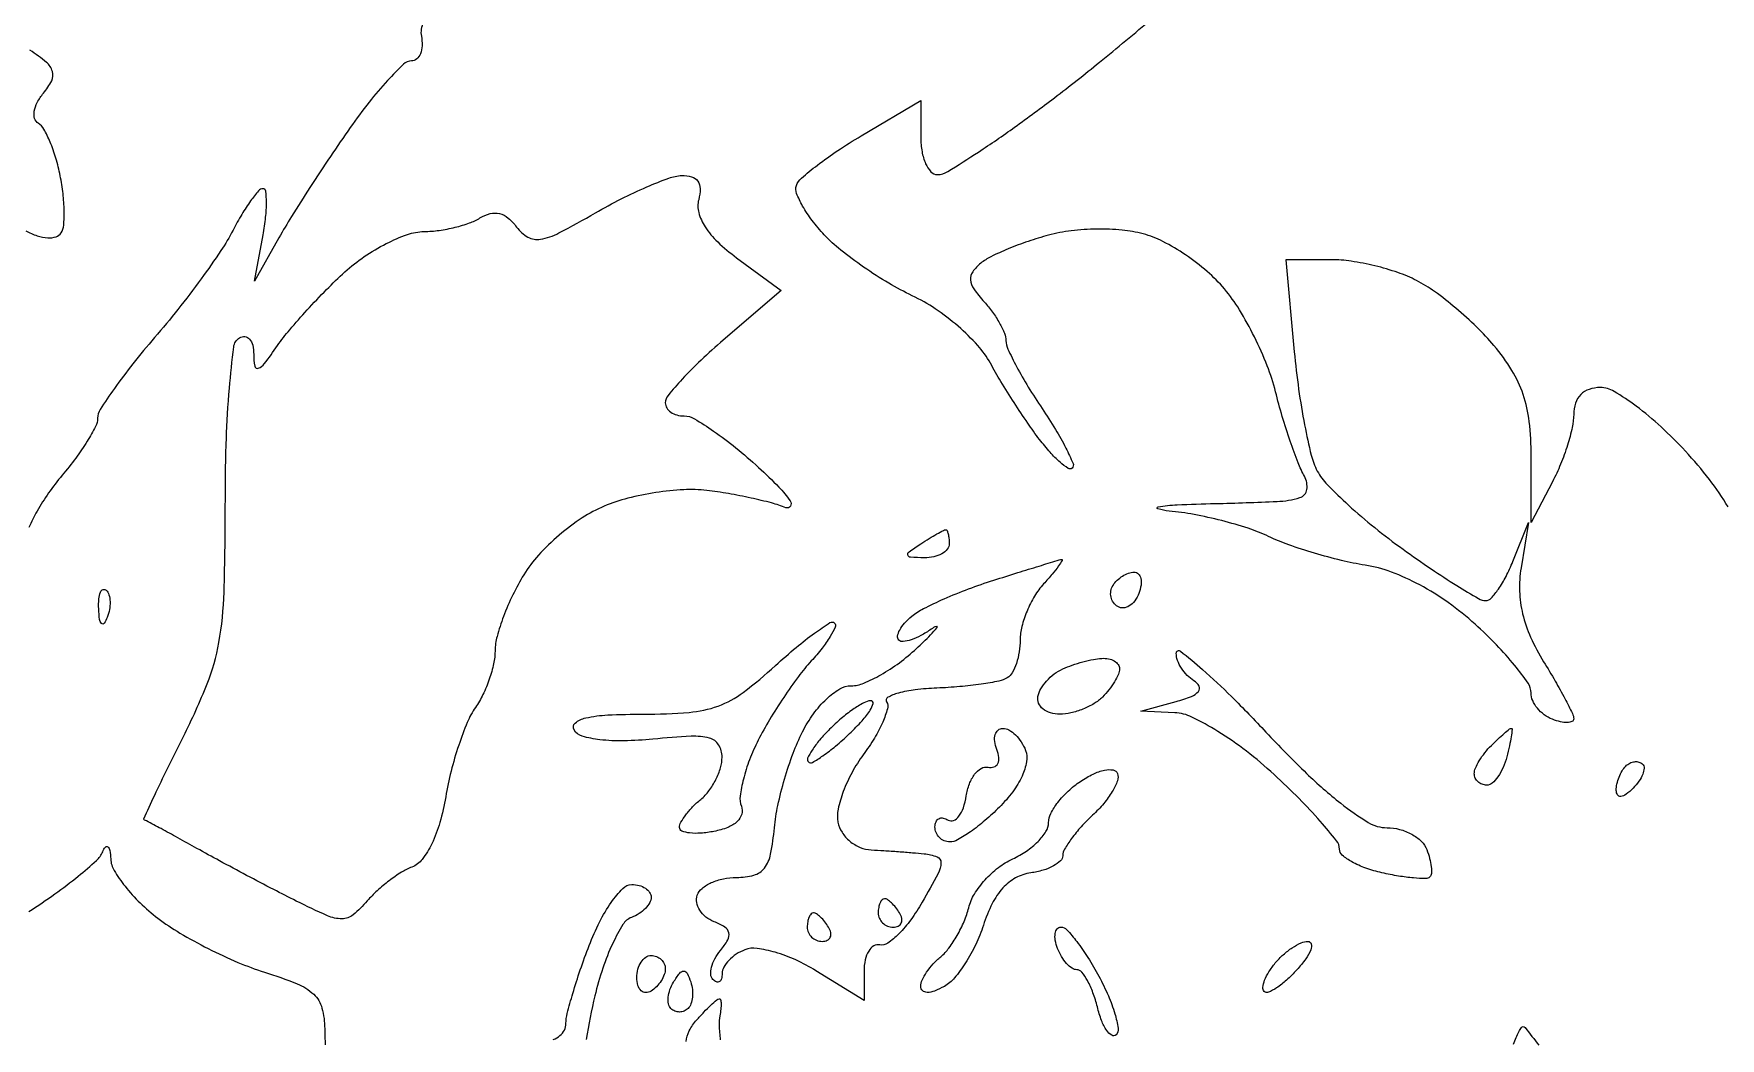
# Model space of a CAD drawing. Extents: x 0 to 102, y 0 to 135.
# Drawn here: x 80.5 to 90.55, y 18.88 to 24.87 of the extents above; entities that cross this region are included whole.
import ezdxf

# ---------------------------------------------------------------- set-up
doc = ezdxf.new("R2010")
doc.units = 0
doc.header["$MEASUREMENT"] = 0

msp = doc.modelspace()

# ---------------------------------------------------------------- linework, layer by layer
for points in [[(82.819582, 24.931901, 0.170766), (82.807442, 24.850483, -0.055733), (82.811899, 24.794121, -0.08644), (82.801995, 24.746464, -0.11772), (82.779826, 24.71486, -0.18319), (82.749067, 24.7032, 0.19332), (82.701577, 24.684126, 0.015734), (82.605848, 24.586477, 0.019341), (82.496512, 24.458065, 0.013618), (82.383314, 24.305845, 0.005164), (82.265821, 24.134788, 0.00421), (82.143494, 23.949339, 0.004255), (82.03376, 23.776692, 0.011103), (81.958712, 23.650195), (81.813124, 23.3919), (81.863537, 23.66685, 0.016812), (81.879226, 23.772281, 0.028796), (81.884247, 23.861033, 0.02973), (81.88027, 23.926706, 0.379505), (81.863248, 23.9418, 0.221267), (81.837037, 23.929604, 0.018578), (81.78988, 23.869169, 0.021951), (81.737356, 23.789273, 0.015106), (81.684685, 23.694547, -0.028742), (81.612706, 23.573016, -0.009733), (81.494623, 23.404659, -0.009643), (81.356611, 23.223266, -0.010933), (81.217213, 23.054901, 0.010346), (81.087125, 22.898157, 0.014263), (80.977361, 22.751809, 0.010843), (80.893097, 22.626854, 0.143886), (80.8776, 22.574117, -0.121357), (80.865606, 22.525427, -0.01844), (80.815472, 22.437855, -0.019736), (80.747081, 22.337087, -0.01594), (80.6661, 22.234372, 0.021973), (80.585143, 22.129099, 0.024408), (80.516728, 22.020657, 0.02476), (80.467986, 21.923381, 0.104122)], [(90.595985, 22.04639, 0.030443), (90.485002, 22.209409, 0.021535), (90.342025, 22.37859, 0.020819), (90.196724, 22.523617, 0.025432), (90.048883, 22.646125, 0.025281), (89.916972, 22.734554, 0.135829), (89.834425, 22.7574, 0.082417), (89.768541, 22.746466, 0.115496), (89.718154, 22.714953, 0.114983), (89.686845, 22.664225, 0.081179), (89.676, 22.59787, -0.055262), (89.667356, 22.519901, -0.020972), (89.638876, 22.414021, -0.020468), (89.597999, 22.3005, -0.023547), (89.549621, 22.19602), (89.423242, 21.9537), (89.422721, 22.349059, 0.027784), (89.410999, 22.554949, 0.053247), (89.375119, 22.716298, 0.056934), (89.307985, 22.859286, 0.036718), (89.200623, 23.007748, 0.025148), (89.09829, 23.11764, 0.018059), (88.973774, 23.230108, 0.018306), (88.847147, 23.328767, 0.037023), (88.739524, 23.394939, 0.037091), (88.628196, 23.442415, 0.022652), (88.49098, 23.482416, 0.022648), (88.350652, 23.509851, 0.036963), (88.229768, 23.5188), (87.959533, 23.5188), (88.01084, 22.969368, 0.011573), (88.036777, 22.747268, 0.012848), (88.072268, 22.534258, 0.01226), (88.11154, 22.354688, 0.062975), (88.147909, 22.259687, 0.070455), (88.207034, 22.178947, 0.014737), (88.333399, 22.056765, 0.015185), (88.489839, 21.922644, 0.013845), (88.658931, 21.793919, 0.007054), (88.826803, 21.67687, 0.010072), (88.979268, 21.578146, 0.006394), (89.108895, 21.500144, 0.133003), (89.152264, 21.4884, 0.210129), (89.184299, 21.502485, 0.034319), (89.227614, 21.556741, 0.032775), (89.272653, 21.631949, 0.023593), (89.31318, 21.72105), (89.406023, 21.9537), (89.362135, 21.683243, 0.048763), (89.353314, 21.544346, 0.050683), (89.371846, 21.408221, 0.046832), (89.419332, 21.269667, 0.032461), (89.497124, 21.123357, -0.007285), (89.565645, 21.008787, -0.010103), (89.623455, 20.904023, -0.006969), (89.668528, 20.81531, -0.114535), (89.676, 20.783119, -0.295163), (89.665981, 20.767627, -0.101874), (89.638723, 20.76154, -0.062391), (89.597764, 20.76598, -0.033467), (89.5491, 20.781006, -0.068308), (89.500584, 20.807688, -0.062802), (89.459477, 20.847124, -0.066701), (89.431642, 20.892781, -0.103945), (89.4222, 20.937707, 0.152249), (89.403907, 20.996389, 0.019825), (89.324278, 21.102452, 0.0216), (89.216504, 21.22365, 0.016515), (89.088848, 21.346875, 0.028909), (88.928308, 21.475879, 0.031559), (88.758439, 21.581437, 0.033794), (88.589811, 21.657827, 0.050247), (88.433198, 21.69905, -0.019821), (88.291295, 21.727315, -0.013172), (88.131021, 21.770395, -0.013269), (87.977415, 21.820527, -0.025107), (87.8571, 21.870294, 0.031808), (87.735672, 21.918628, 0.016373), (87.578449, 21.964261, 0.016207), (87.412997, 22.000795, 0.023531), (87.2649, 22.021342, -0.05099), (87.19783, 22.034429, -0.794314), (87.198693, 22.047415, -0.030139), (87.312286, 22.059005, -0.004566), (87.540567, 22.066378, 0.005008), (87.907668, 22.07856, 0.063474), (88.043645, 22.101897, 0.28809), (88.085544, 22.150342, 0.167785), (88.071262, 22.22865, -0.03559), (88.033293, 22.308941, -0.010324), (87.986304, 22.437698, -0.010323), (87.939225, 22.585363, -0.010856), (87.89912, 22.732403, 0.032935), (87.849417, 22.887345, 0.021421), (87.772891, 23.059126, 0.021548), (87.683376, 23.221046, 0.037868), (87.59406, 23.345152, 0.040055), (87.491638, 23.448774, 0.028945), (87.3626, 23.54754, 0.029442), (87.228095, 23.627536, 0.054734), (87.109836, 23.673176, 0.04214), (86.983815, 23.695423, 0.026264), (86.833828, 23.701124, 0.025966), (86.680957, 23.690951, 0.035742), (86.5458, 23.664982, 0.016561), (86.424527, 23.628212, 0.016177), (86.304988, 23.583235, 0.016301), (86.20275, 23.536986, 0.056674), (86.141816, 23.497874, 0.067513), (86.093929, 23.446688, 0.179073), (86.081111, 23.399057, 0.131479), (86.101198, 23.344529, 0.030297), (86.162966, 23.267358, -0.027505), (86.21235, 23.20636, -0.028522), (86.254096, 23.141021, -0.029735), (86.283421, 23.080632, -0.09847), (86.292, 23.037494, 0.109803), (86.303291, 22.986699, 0.012945), (86.355356, 22.88249, 0.01499), (86.425089, 22.760477, 0.01176), (86.507681, 22.632387, -0.012489), (86.587692, 22.507904, -0.019808), (86.649186, 22.397103, -0.014702), (86.691891, 22.305837, -0.307598), (86.686526, 22.277726, -0.356285), (86.663101, 22.275355, -0.034223), (86.614187, 22.3127, -0.031529), (86.555107, 22.37156, -0.018668), (86.491995, 22.448513, -0.012342), (86.421856, 22.545751, -0.00686), (86.340955, 22.667503, -0.006839), (86.262399, 22.793058, -0.010981), (86.19926, 22.902455, 0.059244), (86.123906, 23.008043, 0.030101), (86.006875, 23.122078, 0.029411), (85.870305, 23.226642, 0.038702), (85.73396, 23.304213, -0.024044), (85.593284, 23.378884, -0.01729), (85.443589, 23.474968, -0.017524), (85.307225, 23.576551, -0.035688), (85.209234, 23.667227, -0.02589), (85.136866, 23.752964, -0.033486), (85.080259, 23.838928, -0.035482), (85.044445, 23.914132, -0.175586), (85.043252, 23.960255, -0.134269), (85.072873, 24.004621, -0.014918), (85.168041, 24.082422, -0.017308), (85.289524, 24.169312, -0.013205), (85.428068, 24.256145), (85.7844, 24.466581), (85.7844, 24.24649, 0.042689), (85.791607, 24.162232, 0.062353), (85.813252, 24.091052, 0.081856), (85.845066, 24.042819, 0.209058), (85.882619, 24.0264, 0.139142), (85.944728, 24.044025, 0.006702), (86.128157, 24.160673, 0.010512), (86.343662, 24.308376, 0.007344), (86.580569, 24.4835, 0.008049), (86.849309, 24.695251, 0.004795), (87.16266, 24.955473, 0.004799)], [(80.449466, 23.690748, 0.042452), (80.517733, 23.661357, 0.066722), (80.580366, 23.649412, 0.088554), (80.63002, 23.655473, 0.181743), (80.660589, 23.679082, 0.118886), (80.675589, 23.724819, 0.024322), (80.678298, 23.810479, 0.024342), (80.671572, 23.912722, 0.020761), (80.654796, 24.019472, 0.022771), (80.628852, 24.124159, 0.026927), (80.594622, 24.220219, 0.027362), (80.557581, 24.296732, 0.128616), (80.524165, 24.331792, -0.18694), (80.502427, 24.36053, -0.112719), (80.500112, 24.403749, -0.081093), (80.518281, 24.45631, -0.049559), (80.55508, 24.510834, 0.055621), (80.603865, 24.585037, 0.196068), (80.608518, 24.640812, 0.144672), (80.572228, 24.694857, 0.026501), (80.474588, 24.767421, -0.051723)], [(80.467679, 19.635593, 0.012108), (80.623635, 19.741087, 0.015455), (80.7618, 19.846088, 0.013399), (80.871031, 19.939514, 0.112883), (80.907992, 19.992214, -0.072014), (80.9241, 20.019669, -0.433776), (80.938804, 20.020816, -0.171297), (80.950548, 19.998841, -0.026273), (80.955521, 19.948755, 0.122935), (80.976277, 19.879473, 0.034467), (81.041005, 19.785793, 0.032544), (81.131427, 19.686484, 0.029206), (81.23715, 19.595843, 0.029154), (81.368347, 19.507609, 0.016349), (81.536951, 19.415266, 0.016271), (81.713958, 19.332835, 0.025439), (81.87165, 19.274839, -0.019777), (82.066572, 19.205645, -0.093782), (82.165991, 19.142247, -0.139618), (82.214968, 19.060293, -0.065398), (82.2312, 18.936721, 0.017601), (82.234559, 18.841341, 0.015318)], [(83.594051, 18.873588, 0.092684), (83.63359, 18.896033, 0.100588), (83.660029, 18.929465, 0.117698), (83.6694, 18.968722, -0.063164), (83.677027, 19.028855, -0.009194), (83.710053, 19.147859, -0.010281), (83.754806, 19.287733, -0.008648), (83.807794, 19.434022, -0.025988), (83.869228, 19.572792, -0.035574), (83.939435, 19.689951, -0.038509), (84.00823, 19.773654, -0.204236), (84.061594, 19.7964, -0.063627), (84.105717, 19.790762, -0.081545), (84.143099, 19.774208, -0.098488), (84.168111, 19.749663, -0.150748), (84.177, 19.720851, -0.130344), (84.168458, 19.688641, -0.063128), (84.142659, 19.654317, -0.056197), (84.104808, 19.623211, -0.052349), (84.060095, 19.600442, 0.16479), (84.008631, 19.557702, 0.028539), (83.94777, 19.444701, 0.028365), (83.88923, 19.298248, 0.022028), (83.841876, 19.133256, 0.018573), (83.789746, 18.873834, 0.077019)], [(84.385046, 18.860279, -0.090466), (84.404669, 18.925236, -0.062354), (84.448072, 18.988901, -0.009262), (84.491877, 19.036738, -0.013046), (84.532799, 19.077607, -0.009245), (84.568064, 19.109818, -0.149333), (84.582559, 19.116382, -0.384266), (84.590765, 19.110707, -0.049261), (84.593872, 19.087591, -0.037572), (84.592537, 19.054181, -0.02082), (84.586166, 19.01385, 0.061672), (84.581953, 18.957883, 0.017549), (84.58921, 18.870823, 0.017391)], [(89.316813, 18.84465, -0.014738), (89.333086, 18.885172, -0.022213), (89.349833, 18.919336, -0.018419), (89.365316, 18.945341, -0.254529), (89.37461, 18.9504, -0.231823), (89.386464, 18.944592, -0.0012), (89.468274, 18.838569, -0.004934)]]:
    msp.add_lwpolyline(points, format="xyb")
for points in [[(84.35943, 24.020347, -0.079699), (84.418214, 24.013503, -0.172521), (84.454843, 23.98754, -0.15609), (84.469042, 23.942088, -0.062305), (84.460398, 23.876645, 0.131636), (84.46086, 23.799512, 0.077938), (84.498903, 23.715077, 0.058404), (84.574138, 23.624945, 0.030492), (84.686401, 23.530846), (84.951566, 23.334801), (84.606583, 23.039508, 0.01214), (84.474429, 22.920711, 0.017076), (84.362939, 22.808043, 0.013348), (84.277635, 22.710646, 0.174903), (84.2616, 22.666208, 0.141604), (84.270197, 22.63646, 0.099775), (84.294363, 22.611115, 0.084695), (84.330502, 22.594042, 0.068196), (84.373132, 22.5882, -0.133824), (84.434942, 22.571355, -0.017976), (84.549608, 22.498168, -0.019708), (84.681755, 22.39907, -0.015425), (84.817282, 22.281707, -0.012233), (84.938446, 22.164451, -0.044964), (85.006075, 22.082084, -0.290715), (85.007073, 22.050673, -0.368036), (84.9807, 22.041598, 0.029008), (84.894996, 22.06961, 0.010972), (84.772447, 22.099074, 0.010825), (84.637437, 22.125369, 0.012986), (84.509353, 22.144037, 0.042998), (84.371261, 22.148572, 0.024537), (84.20509, 22.131532, 0.024358), (84.038333, 22.097736, 0.036795), (83.897855, 22.050837, 0.046705), (83.766091, 21.980704, 0.030886), (83.628891, 21.87765, 0.030959), (83.505998, 21.758992, 0.048418), (83.417769, 21.641541, 0.024005), (83.352394, 21.521734, 0.022357), (83.297093, 21.393376, 0.022971), (83.258345, 21.274929, 0.067197), (83.246716, 21.189974, -0.053358), (83.23825, 21.112221, -0.029204), (83.212331, 21.019815, -0.028767), (83.174664, 20.928015, -0.040461), (83.130104, 20.851574, 0.052939), (83.081164, 20.762597, 0.018755), (83.029953, 20.626371, 0.018372), (82.984496, 20.47141, 0.02058), (82.952473, 20.319259, -0.02807), (82.918, 20.166829, -0.042216), (82.869642, 20.039487, -0.050684), (82.81261, 19.946169, -0.139735), (82.751519, 19.900374, 0.047409), (82.688937, 19.869341, 0.023342), (82.615636, 19.819005, 0.022925), (82.543803, 19.7592, 0.030902), (82.485, 19.698424, -0.044301), (82.401179, 19.616305, -0.173094), (82.333957, 19.592238, -0.105109), (82.247345, 19.610558, -0.011459), (82.062, 19.697996, -0.003692), (81.927227, 19.766644, -0.002127), (81.7659, 19.851195, -0.002125), (81.604615, 19.937481, -0.003554), (81.4698, 20.011586, 0.001568), (81.355068, 20.075248, 0.002433), (81.255633, 20.129385, 0.000722), (81.168989, 20.175852, 0.078514), (81.15652, 20.18018, -0.491194), (81.152642, 20.187625, -0.000957), (81.217774, 20.327848, -0.004777), (81.294598, 20.488396, -0.002827), (81.38917, 20.678552, 0.021809), (81.530328, 20.991648, 0.051159), (81.600602, 21.23815, 0.036858), (81.631278, 21.538421, 0.007031), (81.639, 22.087529, -0.008245), (81.644958, 22.448803, -0.013596), (81.663319, 22.753601, -0.008505), (81.689083, 22.999565, -0.227783), (81.7236, 23.0535, -0.167136), (81.755647, 23.060746, -0.19024), (81.783349, 23.046154, -0.121713), (81.802087, 23.009058, -0.056436), (81.8082, 22.955069, 0.041768), (81.814108, 22.884472, 0.469147), (81.83541, 22.87209, 0.144264), (81.871359, 22.898709, 0.008964), (81.950153, 23.007019, -0.022527), (82.022796, 23.101383, -0.009937), (82.126752, 23.219676, -0.009812), (82.242103, 23.340924, -0.013006), (82.352003, 23.446363, -0.035136), (82.467055, 23.537219, -0.031636), (82.597683, 23.614625, -0.03306), (82.723998, 23.668864, -0.080584), (82.8234, 23.686816, 0.030538), (82.913324, 23.693926, 0.024564), (83.008618, 23.712162, 0.025204), (83.095225, 23.737875, 0.056341), (83.15693, 23.7678, -0.078789), (83.216839, 23.793616, -0.123887), (83.272584, 23.793788, -0.114113), (83.324974, 23.767132, -0.060453), (83.375022, 23.713638, 0.106614), (83.442844, 23.653308, 0.174925), (83.517761, 23.640585, 0.076591), (83.627533, 23.678307, 0.00994), (83.845192, 23.79828, -0.013633), (83.998696, 23.881419, -0.015368), (84.150569, 23.952618, -0.014727), (84.282696, 24.005115, -0.076542)], [(85.93245, 21.910105, -0.309048), (85.94063, 21.90522, -0.04613), (85.947387, 21.886168, -0.038557), (85.952071, 21.859132, -0.023625), (85.9536, 21.8268, -0.17131), (85.942243, 21.794625, -0.095191), (85.91011, 21.767432, -0.075283), (85.862185, 21.74927, -0.055234), (85.80555, 21.743495, -0.011938), (85.722734, 21.746198, -0.327416), (85.706861, 21.759281, -0.309569), (85.714147, 21.779133, -0.011213), (85.7844, 21.8268, -0.006384), (85.834552, 21.85831, -0.008918), (85.880236, 21.885099, -0.005891), (85.918981, 21.906303, -0.107356)], [(86.622362, 21.733836, -0.661075), (86.627043, 21.727574, -0.024876), (86.605431, 21.694296, -0.018554), (86.56798, 21.646323, -0.008907), (86.516612, 21.587489, 0.048957), (86.463008, 21.515151, 0.035594), (86.417729, 21.425732, 0.036229), (86.386722, 21.333755, 0.063265), (86.3766, 21.254081, -0.039528), (86.370908, 21.18219, -0.042537), (86.353973, 21.113894, -0.046668), (86.329172, 21.058555, -0.126318), (86.299573, 21.027781, -0.089463), (86.250525, 21.008467, -0.013055), (86.14457, 20.990218, -0.014413), (86.01684, 20.975382, -0.011911), (85.880067, 20.966756, 0.019501), (85.751664, 20.956699, 0.037843), (85.650728, 20.936993, 0.056087), (85.587645, 20.911759, 0.432196), (85.580267, 20.884281, -0.211854), (85.585952, 20.84275, -0.033487), (85.557157, 20.763483, -0.032223), (85.507978, 20.668977, -0.023104), (85.441664, 20.570028, 0.034739), (85.374521, 20.464626, 0.034583), (85.322506, 20.350787, 0.036712), (85.291451, 20.24521, 0.101075), (85.290586, 20.167996, 0.095465), (85.31481, 20.107452, 0.076663), (85.361371, 20.05479, 0.075298), (85.422547, 20.01783, 0.086173), (85.489145, 20.002851, -0.00348), (85.564251, 19.99862, -0.002258), (85.65103, 19.992732, -0.00227), (85.735718, 19.986215, -0.004307), (85.803831, 19.980071, -0.06576), (85.881277, 19.961946, -0.32273), (85.90468, 19.926628, -0.113294), (85.886982, 19.861355, -0.007565), (85.792496, 19.69065, -0.027336), (85.725217, 19.586903, -0.038025), (85.65341, 19.502679, -0.042331), (85.587012, 19.446276, -0.213128), (85.540415, 19.43685, 0.194826), (85.504504, 19.43089, 0.119123), (85.473734, 19.400058, 0.084559), (85.452935, 19.347759, 0.052502), (85.446, 19.2819), (85.446, 19.1058), (85.159438, 19.282905, 0.031598), (85.039714, 19.346826, 0.035124), (84.916975, 19.392606, 0.037656), (84.808238, 19.415954, 0.126325), (84.736438, 19.407654, 0.053206), (84.684256, 19.380968, 0.05665), (84.640079, 19.344343, 0.063473), (84.609985, 19.303808, 0.128667), (84.6, 19.265649, -0.063131), (84.59613, 19.235119, -0.187845), (84.584033, 19.218301, -0.245196), (84.566357, 19.216617, -0.100202), (84.545644, 19.230356, -0.18199), (84.532213, 19.260004, -0.079236), (84.536283, 19.303719, -0.063378), (84.556303, 19.354202, -0.047182), (84.590104, 19.403776, 0.041398), (84.633637, 19.466065, 0.187535), (84.640416, 19.50904, 0.201711), (84.616323, 19.543337, 0.04852), (84.552824, 19.575065, -0.074388), (84.503506, 19.60297, -0.085441), (84.467182, 19.642999, -0.096178), (84.449224, 19.688663, -0.12775), (84.452386, 19.732994, -0.141636), (84.480488, 19.773482, -0.064579), (84.535758, 19.807649, -0.056404), (84.607716, 19.830859, -0.049872), (84.686133, 19.8387, 0.066055), (84.789684, 19.85244, 0.165395), (84.852148, 19.894414, 0.115497), (84.889298, 19.977304, 0.024593), (84.911844, 20.1348, -0.030281), (84.932476, 20.2681, -0.017729), (84.972386, 20.424687, -0.017691), (85.023616, 20.579079, -0.028584), (85.079155, 20.70585, -0.038847), (85.144554, 20.813065, -0.047063), (85.222147, 20.901635, -0.053821), (85.301144, 20.96166, -0.136394), (85.370004, 20.9808, 0.099213), (85.444153, 20.995659, 0.030927), (85.546488, 21.046029, 0.029549), (85.656551, 21.117872, 0.028682), (85.758532, 21.202856, 0.0059), (85.842519, 21.283305, 0.036338), (85.882083, 21.32819, 0.758053), (85.877154, 21.334708, 0.061662), (85.845806, 21.3177, -0.030159), (85.785233, 21.279728, -0.043593), (85.727376, 21.254408, -0.051756), (85.679763, 21.243662, -0.229916), (85.653411, 21.252789, -0.246741), (85.646089, 21.276326, -0.079647), (85.658703, 21.311849, -0.057974), (85.688047, 21.353304, -0.036586), (85.730825, 21.394443, -0.055639), (85.800434, 21.440204, -0.013865), (85.923703, 21.498639, -0.013999), (86.069356, 21.557991, -0.013651), (86.21932, 21.609634, -0.000551), (86.36311, 21.654626, -0.000805), (86.489835, 21.693901, -0.000384), (86.597769, 21.727071, -0.014487)], [(87.055738, 21.6576, -0.197116), (87.080964, 21.647253, -0.143728), (87.095835, 21.620466, -0.094863), (87.097149, 21.579605, -0.052397), (87.08418, 21.531186, -0.065363), (87.059888, 21.486395, -0.09613), (87.027268, 21.455906, -0.122565), (86.991735, 21.444287, -0.157716), (86.958555, 21.452432, -0.101208), (86.932847, 21.476637, -0.09843), (86.91839, 21.509225, -0.097419), (86.917417, 21.545153, -0.09691), (86.930113, 21.578846, -0.062935), (86.954438, 21.608971, -0.051508), (86.987093, 21.634466, -0.053363), (87.022705, 21.651815, -0.086896)], [(80.928713, 21.550088, -0.126455), (80.945061, 21.522429, -0.060344), (80.951758, 21.481372, -0.05415), (80.948592, 21.434203, -0.051402), (80.935391, 21.387938, -0.054073), (80.916648, 21.352687, -0.470617), (80.90123, 21.351228, -0.168741), (80.889274, 21.375911, -0.018894), (80.884279, 21.43905, -0.028489), (80.885209, 21.497947, -0.077125), (80.894576, 21.538554, -0.208169), (80.910197, 21.553997, -0.296942)], [(85.269797, 21.354403, -0.313248), (85.274208, 21.329923, -0.029789), (85.244095, 21.273252, -0.029665), (85.195929, 21.203939, -0.018518), (85.13193, 21.128516, 0.025009), (85.055122, 21.035581, 0.012585), (84.967245, 20.911308, 0.012465), (84.882655, 20.777988, 0.01806), (84.815275, 20.655914, 0.025377), (84.76369, 20.539619, 0.029129), (84.726801, 20.423864, 0.03021), (84.707537, 20.323625, 0.124607), (84.714779, 20.26278, -0.163589), (84.716795, 20.214935, -0.137227), (84.689913, 20.171573, -0.093363), (84.633511, 20.136455, -0.04549), (84.5517, 20.112947, -0.027887), (84.472925, 20.102398, -0.047513), (84.406566, 20.103565, -0.065317), (84.360686, 20.114938, -0.308612), (84.3462, 20.136173, -0.130192), (84.3544, 20.16713, -0.032401), (84.383477, 20.211257, -0.030919), (84.424527, 20.25909, -0.026761), (84.4731, 20.304, 0.059082), (84.521667, 20.355094, 0.043804), (84.562723, 20.421392, 0.044596), (84.590732, 20.491972, 0.072288), (84.6, 20.55574, 0.139929), (84.579239, 20.628472, 0.192573), (84.525056, 20.668327, 0.076661), (84.415166, 20.67943, 0.010866), (84.187992, 20.662574, -0.018675), (84.013556, 20.652367, -0.034246), (83.871404, 20.659105, -0.041353), (83.766593, 20.680186, -0.186124), (83.717699, 20.717293, -0.378663), (83.724808, 20.758609, -0.113507), (83.787313, 20.788834, -0.044534), (83.918277, 20.80667, -0.011588), (84.13095, 20.8116, 0.01956), (84.404565, 20.822308, 0.0686), (84.57648, 20.859889, 0.073208), (84.72592, 20.94121, 0.024331), (84.918206, 21.100937, -0.011105), (85.041831, 21.20928, -0.018197), (85.151721, 21.294744, -0.012517), (85.243129, 21.357225, -0.353725)], [(86.86305, 21.144054, -0.062324), (86.903488, 21.141287, -0.084097), (86.937736, 21.128372, -0.104348), (86.960594, 21.107654, -0.15792), (86.9688, 21.08232, -0.102712), (86.961968, 21.049411, -0.032763), (86.938978, 21.004699, -0.031128), (86.906132, 20.956961, -0.030136), (86.86728, 20.91312, -0.062206), (86.817295, 20.874234, -0.039117), (86.750849, 20.841421, -0.038823), (86.679223, 20.819037, -0.056383), (86.61348, 20.8116, -0.069452), (86.556847, 20.819505, -0.100663), (86.512145, 20.842664, -0.125078), (86.486327, 20.877104, -0.14904), (86.48235, 20.91735, -0.086523), (86.499686, 20.962045, -0.04853), (86.534564, 21.008928, -0.046523), (86.580285, 21.050778, -0.055752), (86.6304, 21.080604, -0.023012), (86.686718, 21.103062, -0.016797), (86.751087, 21.122963, -0.017037), (86.813501, 21.13772, -0.0355)], [(87.841584, 20.704477, 0.01211), (88.084231, 20.458046, 0.02519), (88.287172, 20.280574, 0.030327), (88.451869, 20.166065, 0.137585), (88.563339, 20.1348, -0.064331), (88.638717, 20.125061, -0.061498), (88.710386, 20.096451, -0.066297), (88.767741, 20.054187, -0.10967), (88.800807, 20.004251, -0.027723), (88.817629, 19.95191, -0.036479), (88.826736, 19.9026, -0.039746), (88.827954, 19.862337, -0.186154), (88.818728, 19.841528, -0.204682), (88.793983, 19.831598, -0.016125), (88.721619, 19.83554, -0.019849), (88.632678, 19.84684, -0.013812), (88.533327, 19.866327, -0.029912), (88.436353, 19.894328, -0.042242), (88.354485, 19.931415, -0.049143), (88.296899, 19.971492, -0.219579), (88.2801, 20.0079, 0.17033), (88.262793, 20.057229, 0.011484), (88.16549, 20.173267, 0.01545), (88.039406, 20.308155, 0.010909), (87.889939, 20.45205, 0.022267), (87.725333, 20.590714, 0.024891), (87.554864, 20.708786, 0.025447), (87.400925, 20.793908, 0.103496), (87.297739, 20.820033), (87.0957, 20.828466), (87.306347, 20.887096, 0.023927), (87.397052, 20.917085, 0.124477), (87.439762, 20.947243, 0.313516), (87.442897, 20.978285, 0.128264), (87.412097, 21.010556, -0.061192), (87.371972, 21.042726, -0.051122), (87.338014, 21.085536, -0.053258), (87.314892, 21.131966, -0.089139), (87.3072, 21.17477, -0.625159), (87.332375, 21.187036, -0.014409), (87.464175, 21.077618, -0.015735), (87.636472, 20.916087, -0.008182)], [(85.486521, 20.891172, 0.110909), (85.444266, 20.87895, 0.025103), (85.380297, 20.839496, 0.024813), (85.309495, 20.785396, 0.021856), (85.241208, 20.722314, 0.019421), (85.181486, 20.657229, 0.03196), (85.136903, 20.597316, 0.034278), (85.109834, 20.548615, 0.332214), (85.114308, 20.526849, 0.321099), (85.138592, 20.524285, 0.021667), (85.20105, 20.563402, 0.024654), (85.276662, 20.621141, 0.015364), (85.359621, 20.695708, 0.017356), (85.434497, 20.772436, 0.040684), (85.483407, 20.835828, 0.093774), (85.499809, 20.875862, 0.493352)], [(86.273897, 20.727, -0.130874), (86.309985, 20.717389, -0.063016), (86.34848, 20.688343, -0.056053), (86.383399, 20.645735, -0.052082), (86.408996, 20.595402, -0.138459), (86.41515, 20.528142, -0.062272), (86.388006, 20.442909, -0.051637), (86.332488, 20.349421, -0.0366), (86.252693, 20.257002, -0.019669), (86.167032, 20.177828, -0.023933), (86.080658, 20.110948, -0.023507), (86.004142, 20.062547, -0.129976), (85.957445, 20.0502, -0.100363), (85.923693, 20.057044, -0.098247), (85.894981, 20.076518, -0.097627), (85.875748, 20.105599, -0.097729), (85.869, 20.139793, -0.098585), (85.875057, 20.170214, -0.175834), (85.892075, 20.188807, -0.169645), (85.917569, 20.192541, -0.090975), (85.947552, 20.180838, 0.240548), (85.979744, 20.17821, 0.134436), (86.011608, 20.202835, 0.081146), (86.038451, 20.253941, 0.042635), (86.05531, 20.323895, -0.051137), (86.073917, 20.395731, -0.073306), (86.105517, 20.453301, -0.095891), (86.14456, 20.48833, -0.186471), (86.185214, 20.495365, 0.128001), (86.220629, 20.497395, 0.202434), (86.243328, 20.51696, 0.145892), (86.249526, 20.553014, 0.061804), (86.237604, 20.601115, -0.058488), (86.225321, 20.649307, -0.103723), (86.228339, 20.690021, -0.149088), (86.245721, 20.716745, -0.176322)], [(89.3043, 20.727, -0.449142), (89.30967, 20.720957, -0.009812), (89.303633, 20.677298, -0.015622), (89.29323, 20.622691, -0.009071), (89.277513, 20.5578, -0.038887), (89.255076, 20.49304, -0.050447), (89.224311, 20.438302, -0.059916), (89.190352, 20.40055, -0.181596), (89.158533, 20.3886, -0.089365), (89.13, 20.393741, -0.095135), (89.105753, 20.408481, -0.099853), (89.08953, 20.43046, -0.109633), (89.0838, 20.45628, -0.102712), (89.090632, 20.489189, -0.032763), (89.113621, 20.5339, -0.031128), (89.146468, 20.581639, -0.030136), (89.18532, 20.62548, -0.008013), (89.225486, 20.664378, -0.011742), (89.262147, 20.697179, -0.007246), (89.293586, 20.723226, -0.170987)], [(90.08631, 20.51409, -0.212536), (90.095585, 20.489931, -0.080535), (90.087773, 20.453812, -0.061283), (90.065033, 20.411803, -0.041736), (90.02991, 20.37027, -0.034019), (89.98843, 20.334081, -0.131573), (89.95709, 20.321281, -0.290264), (89.937725, 20.330372, -0.142677), (89.9298, 20.35758, -0.054831), (89.933936, 20.395185, -0.038674), (89.946367, 20.435888, -0.039129), (89.964594, 20.473433, -0.063896), (89.9862, 20.5014, -0.075941), (90.01104, 20.519656, -0.089268), (90.038872, 20.528393, -0.100736), (90.065296, 20.526415, -0.128169)], [(86.956809, 20.457404, -0.181291), (86.956704, 20.414989, -0.04445), (86.925822, 20.351061, -0.039783), (86.874816, 20.279369, -0.030727), (86.808759, 20.209776, 0.020836), (86.740475, 20.140627, 0.025375), (86.682793, 20.070266, 0.02524), (86.641173, 20.007494, 0.134559), (86.6304, 19.968188, -0.208769), (86.616925, 19.937322, -0.063529), (86.574485, 19.906982, -0.051485), (86.512928, 19.881614, -0.03675), (86.44005, 19.865734, 0.08927), (86.349706, 19.835881, 0.084705), (86.273549, 19.776012, 0.069012), (86.210126, 19.682862, 0.036851), (86.15754, 19.553568, -0.032684), (86.111912, 19.438653, -0.031437), (86.051182, 19.329099, -0.033018), (85.985271, 19.239647, -0.090131), (85.92489, 19.189814, -0.033272), (85.866467, 19.162047, -0.094254), (85.822326, 19.153593, -0.189976), (85.795504, 19.164127, -0.208208), (85.7844, 19.189637, -0.109196), (85.792568, 19.226591, -0.038923), (85.819239, 19.273953, -0.036379), (85.857616, 19.323056, -0.035502), (85.903, 19.366511, 0.059328), (85.951967, 19.418077, 0.030262), (86.001029, 19.492875, 0.029574), (86.042879, 19.577156, 0.038984), (86.070171, 19.658466, -0.076361), (86.104351, 19.739686, -0.04572), (86.167199, 19.823723, -0.044587), (86.246977, 19.897772, -0.057948), (86.332272, 19.949282, 0.042571), (86.413969, 19.995262, 0.048216), (86.483076, 20.052772, 0.054384), (86.530662, 20.112625, 0.141701), (86.5458, 20.164967, -0.120275), (86.559081, 20.219379, -0.044895), (86.601715, 20.286111, -0.041235), (86.663317, 20.353484, -0.03917), (86.73615, 20.411114, -0.034669), (86.811862, 20.454644, -0.0615), (86.879871, 20.47791, -0.093151), (86.930653, 20.478978, -0.26866)], [(85.567907, 19.7118, 0.210953), (85.553641, 19.705501, 0.081139), (85.541559, 19.686949, 0.061769), (85.533336, 19.659589, 0.042167), (85.5306, 19.6272, 0.105053), (85.537458, 19.59492, 0.099167), (85.556918, 19.567451, 0.09642), (85.585993, 19.54904, 0.093332), (85.620193, 19.5426, 0.108972), (85.650221, 19.549223, 0.182303), (85.668109, 19.567451, 0.161196), (85.670741, 19.594874, 0.082592), (85.6575, 19.6272, 0.029505), (85.634743, 19.659583, 0.035638), (85.609614, 19.686949, 0.038439), (85.585735, 19.706255, 0.151918)], [(85.144907, 19.6272, 0.210953), (85.130641, 19.620901, 0.081139), (85.118559, 19.602349, 0.061769), (85.110336, 19.574989, 0.042167), (85.1076, 19.5426, 0.105053), (85.114458, 19.51032, 0.099167), (85.133918, 19.482851, 0.09642), (85.162993, 19.46444, 0.093332), (85.197193, 19.458, 0.108972), (85.227221, 19.464623, 0.182303), (85.245109, 19.482851, 0.161196), (85.247741, 19.510274, 0.082592), (85.2345, 19.5426, 0.029505), (85.211743, 19.574983, 0.035638), (85.186614, 19.602349, 0.038439), (85.162735, 19.621655, 0.151918)], [(86.619733, 19.5426, -0.209478), (86.654873, 19.527202, -0.021706), (86.714511, 19.456602, -0.024062), (86.780626, 19.361986, -0.016949), (86.846018, 19.24984, -0.021235), (86.902369, 19.13364, -0.031046), (86.941027, 19.026739, -0.031615), (86.960568, 18.940055, -0.240456), (86.948057, 18.901457, -0.347095), (86.922409, 18.898437, -0.107713), (86.892445, 18.927234, -0.058079), (86.862126, 18.986243, -0.028182), (86.836846, 19.067317, 0.026477), (86.810712, 19.152147, 0.037912), (86.778088, 19.223739, 0.042399), (86.744088, 19.274728, 0.228333), (86.71488, 19.2888, -0.152327), (86.685944, 19.297825, -0.057457), (86.653696, 19.326077, -0.05009), (86.623344, 19.367145, -0.042516), (86.599806, 19.4157, -0.046044), (86.586118, 19.464329, -0.084731), (86.585573, 19.505323, -0.134479), (86.597682, 19.532214, -0.223707)], [(88.092071, 19.458, -0.349393), (88.111177, 19.442792, -0.150719), (88.108646, 19.408145, -0.064121), (88.078789, 19.353516, -0.026836), (88.025831, 19.288281, -0.023774), (87.964015, 19.226181, -0.038623), (87.905378, 19.180395, -0.046095), (87.857011, 19.154372, -0.305748), (87.831463, 19.159337, -0.234441), (87.823181, 19.183931, -0.059164), (87.834102, 19.226011, -0.047778), (87.859694, 19.276695, -0.032422), (87.897703, 19.329056, -0.036315), (87.945102, 19.378397, -0.0368), (87.998942, 19.420123, -0.03937), (88.05108, 19.449084, -0.107497)], [(84.177, 19.3734, -0.092995), (84.209295, 19.367341, -0.096318), (84.236749, 19.350015, -0.099231), (84.255123, 19.324167, -0.105429), (84.2616, 19.293793, -0.089642), (84.255399, 19.259481, -0.053229), (84.236749, 19.222211, -0.051032), (84.209361, 19.187805, -0.06081), (84.177, 19.1619, -0.139169), (84.144882, 19.152768, -0.191142), (84.117251, 19.163717, -0.138808), (84.098598, 19.194839, -0.066118), (84.0924, 19.241507, -0.062283), (84.098706, 19.291938, -0.080552), (84.117251, 19.334656, -0.097988), (84.144735, 19.363246, -0.153634)], [(84.412801, 19.215896, -0.052621), (84.422632, 19.171224, -0.052345), (84.422946, 19.125404, -0.057227), (84.414304, 19.085264, -0.115259), (84.397312, 19.057912, -0.098356), (84.373931, 19.04228, -0.097782), (84.3463, 19.036728, -0.098103), (84.318708, 19.042099, -0.099724), (84.295429, 19.057571, -0.149701), (84.280902, 19.084924, -0.07231), (84.279035, 19.124922, -0.061761), (84.289342, 19.170778, -0.052326), (84.310918, 19.215555, -0.024362), (84.347291, 19.268461, -0.233206), (84.371101, 19.280304, -0.286646), (84.391563, 19.267619, -0.033951)]]:
    msp.add_lwpolyline(points, format="xyb", close=True)

doc.saveas('drawing.dxf')
